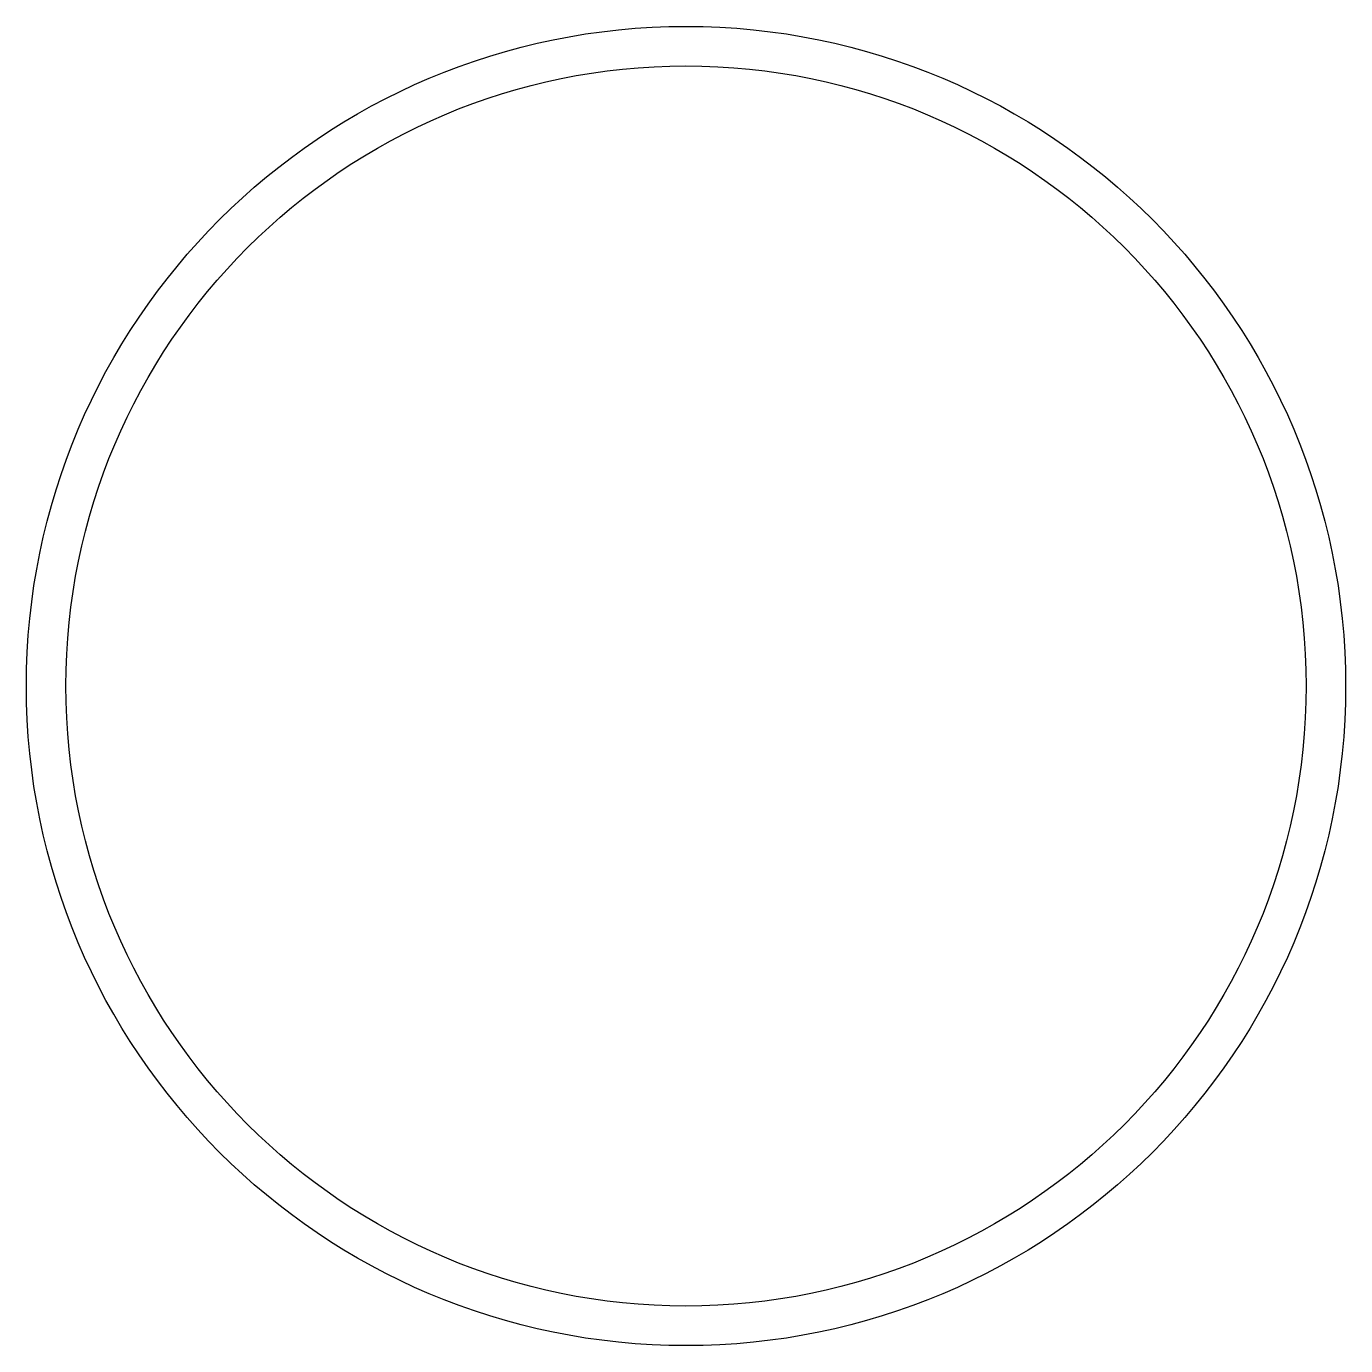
# Model space of a CAD drawing. Extents: x 503.9 to 553.9, y 513.8 to 563.8.
import ezdxf

# ---------------------------------------------------------------- set-up
doc = ezdxf.new("R2010")
doc.units = 0
doc.layers.get('0').update_dxf_attribs({"linetype": 'CONTINUOUS'})

msp = doc.modelspace()

# ---------------------------------------------------------------- linework, layer by layer
at = {"color": 0, "linetype": 'BYBLOCK'}
for radius in [25, 23.5]:
    msp.add_circle((528.881, 538.806), radius, dxfattribs=at)

doc.saveas('drawing.dxf')
